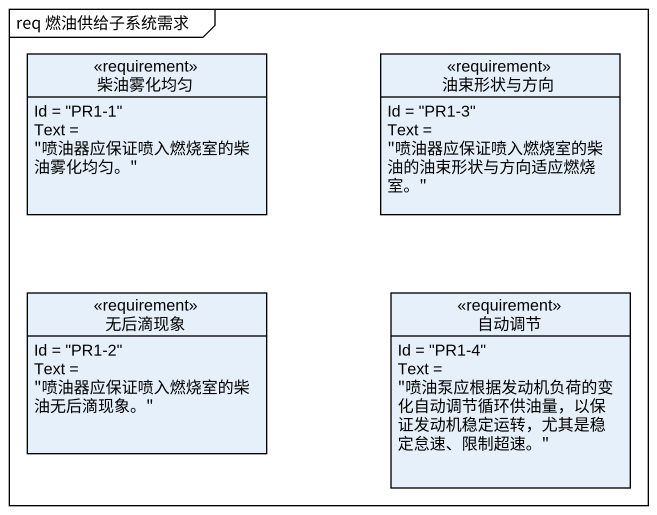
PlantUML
@startuml
mainframe req 燃油供给子系统需求
hide circle
hide empty members
class 柴油雾化均匀 <<requirement>> {
  Id = "PR1-1"
  Text = "喷油器应保证喷入燃烧室的柴油雾化均匀。"
}
class 油束形状与方向 <<requirement>> {
  Id = "PR1-3"
  Text = "喷油器应保证喷入燃烧室的柴油的油束形状与方向适应燃烧室。"
}
class 无后滴现象 <<requirement>> {
  Id = "PR1-2"
  Text = "喷油器应保证喷入燃烧室的柴油无后滴现象。"
}
class 自动调节 <<requirement>> {
  Id = "PR1-4"
  Text = "喷油泵应根据发动机负荷的变化自动调节循环供油量，以保证发动机稳定运转，尤其是稳定怠速、限制超速。"
}
@enduml
